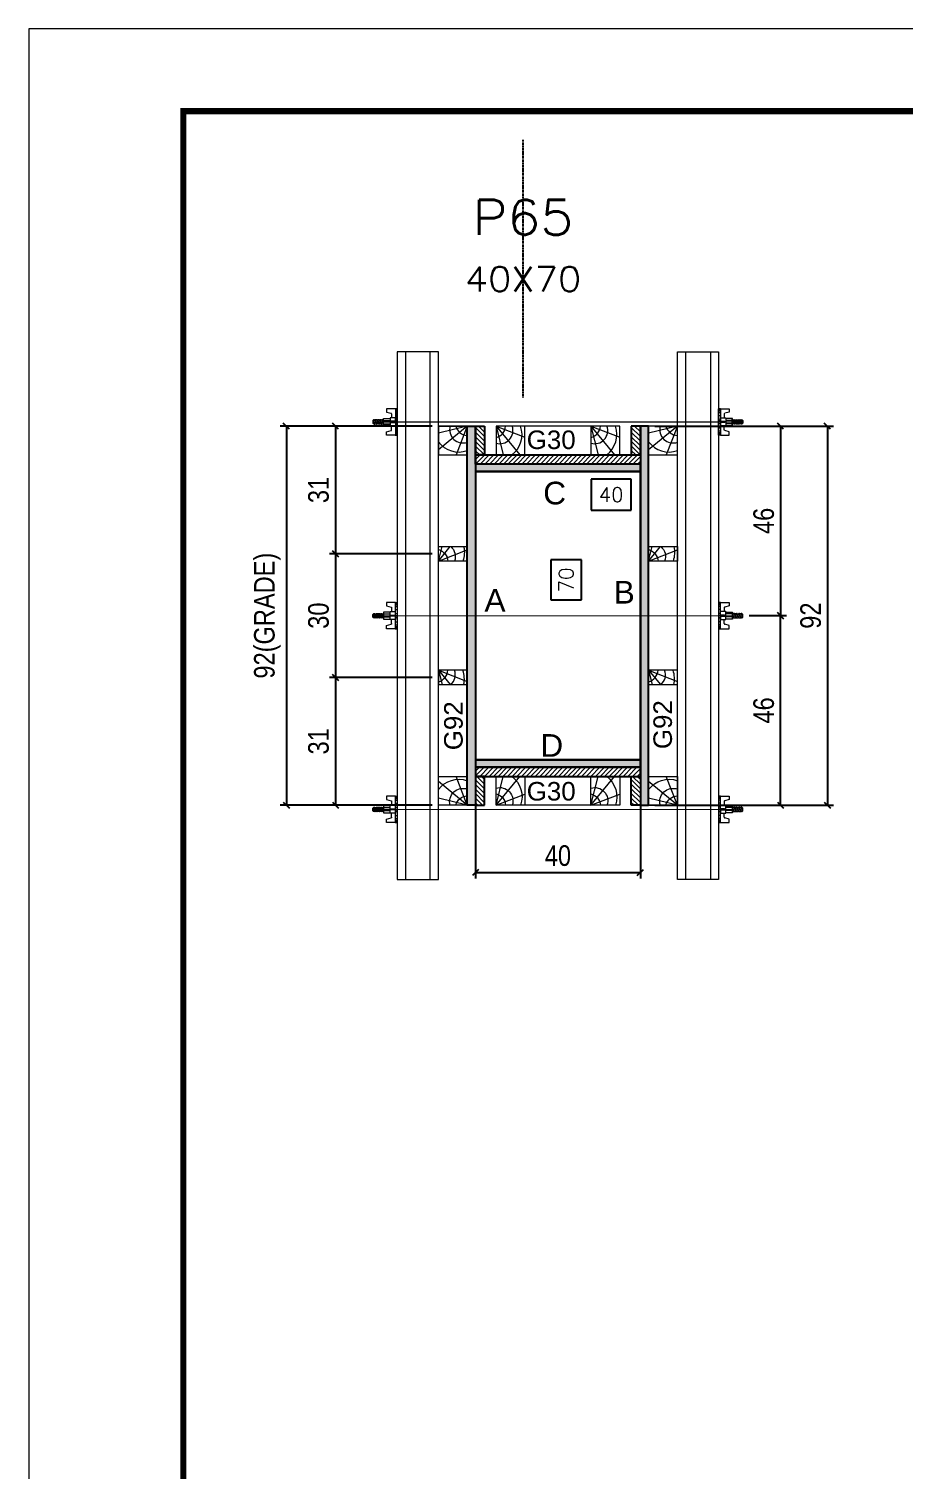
# Model space of a CAD drawing. Extents: x 2949 to 9230, y 1140 to 12527.
# Drawn here: x 4548 to 4972, y 4936 to 5635 of the extents above; entities that cross this region are included whole.
import ezdxf
from ezdxf.enums import TextEntityAlignment as Align

# ---------------------------------------------------------------- set-up
doc = ezdxf.new("R2010")
doc.units = 0
doc.linetypes.add('DASHED', pattern=[0.75, 0.5, -0.25])
doc.linetypes.add('HIDDEN', pattern=[0.375, 0.25, -0.125])
for name, color, linetype in [('CHAPA', 1, 'Continuous'), ('COTA', 241, 'Continuous'), ('MEIO_PONT', 93, 'Continuous'), ('Painéis', 200, 'Continuous'), ('SARRAFO', 251, 'Continuous'), ('Texto de Titulo', 7, 'Continuous'), ('Texto Qtd Sarr', 242, 'Continuous'), ('TEXTO_GERAL', 7, 'Continuous')]:
    doc.layers.add(name, color=color, linetype=linetype)
for name, color, linetype, lineweight in [('Folhas', 255, 'Continuous', 9), ('Hachura', 251, 'Continuous', 9), ('Madeira', 126, 'Continuous', 18), ('Perfil Metálico', 224, 'Continuous', 18), ('SARRAFO DE PRESSAO', 251, 'DASHED', 9), ('Texto Seção', 7, 'Continuous', 15)]:
    doc.layers.add(name, color=color, linetype=linetype, lineweight=lineweight)
doc.styles.add('ARIAL', font='arial.ttf')
doc.styles.add('COTA TECNICA 2X', font='techl___.ttf', dxfattribs={"height": 10})
doc.styles.add('ROMANS', font='romans.shx')
doc.styles.add('SANSSERIF', font='sas_____.pfb')
doc.dimstyles.new('SECAO PILAR', dxfattribs={"dimtxt": 10, "dimasz": 3, "dimexe": 3, "dimexo": 3, "dimgap": 3, "dimtad": 1, "dimdec": 1, "dimlfac": 0.5, "dimzin": 12, "dimdsep": 46, "dimtxsty": 'COTA TECNICA 2X', "dimblk1": 'OBLIQUE', "dimblk2": 'OBLIQUE', "dimsah": 1, "dimcen": 0.9, "dimclrd": 256, "dimclre": 256, "dimclrt": 256, "dimadec": 1, "dimazin": 3, "dimtfac": 1, "dimtdec": 1, "dimtmove": 0, "dimatfit": 3, "dimfxl": 1, "dimtolj": 1, "dimtzin": 12, "dimarcsym": 0})
doc.dimstyles.new('SECÇÃO 2', dxfattribs={"dimtxt": 7, "dimasz": 6, "dimexe": 0.18, "dimexo": 2, "dimgap": -4, "dimtad": 3, "dimdec": 1, "dimlfac": 0.5, "dimzin": 12, "dimdsep": 46, "dimtxsty": 'ROMANS', "dimblk": 'ARCHTICK', "dimcen": 0.09, "dimse1": 1, "dimse2": 1, "dimsd1": 1, "dimsd2": 1, "dimclrd": 180, "dimclre": 5, "dimclrt": 1, "dimadec": 0, "dimazin": 3, "dimtfac": 1, "dimtdec": 1, "dimtofl": 0, "dimtmove": 0, "dimatfit": 3, "dimldrblk": 'ARCHTICK', "dimfxl": 1, "dimtolj": 1, "dimtzin": 0, "dimarcsym": 0})

# ---------------------------------------------------------------- blocks, each defined once
blk = doc.blocks.new('9999999999')
at = {"layer": 'Folhas'}
blk.add_lwpolyline([(98138.98, 34190.21), (99623.98, 34190.21), (99623.98, 35240.21), (98138.98, 35240.21)], close=True, dxfattribs=at)
at = {"layer": 'Folhas', "color": 30, "const_width": 3}
blk.add_lwpolyline([(98213.98, 34230.21), (99583.98, 34230.21), (99583.98, 35200.21), (98213.98, 35200.21)], close=True, dxfattribs=at)
blk = doc.blocks.new('titulo1')
at = {"layer": 'Defpoints', "color": 252, "linetype": 'HIDDEN', "ltscale": 2}
blk.add_line((0, 0), (0, 125), dxfattribs=at)
at = {"layer": 'Defpoints', "style": 'ROMANS', "oblique": 15}
blk.add_attdef('FOLHA', text='', height=10, dxfattribs=at).set_placement((0, 15.58), align=Align.MIDDLE_CENTER)
at = {"layer": 'Texto Qtd Sarr', "color": 3, "style": 'ROMANS', "oblique": 15}
for tag, height, p in [('TITULO', 17, (0, 71.45)), ('SEÇÃO', 12, (0, 41.55))]:
    blk.add_attdef(tag, text='', height=height, dxfattribs=at).set_placement(p, align=Align.MIDDLE_CENTER)
blk = doc.blocks.new('*D1925')
at = {"layer": 'COTA', "color": 180, "lineweight": -2, "transparency": 16777216}
for p, q in [((4815.84, 5377.5), (4800.84, 5377.5)), ((4800.84, 5377.5), (4800.84, 5358.16)), ((4815.84, 5358.16), (4815.84, 5377.5)), ((4800.84, 5358.16), (4815.84, 5358.16))]:
    blk.add_line(p, q, dxfattribs=at)
at = {"layer": 'Defpoints', "color": 0, "transparency": 16777216}
for p in [(4764.33, 5420.46), (4764.33, 5280.46), (4819.84, 5280.46)]:
    blk.add_point(p, dxfattribs=at)
at = {"layer": 'COTA', "color": 1, "transparency": 16777216, "insert": (4808.34, 5367.83), "char_height": 7, "attachment_point": 5, "rotation": 90, "style": 'ROMANS'}
blk.add_mtext('\\A1;70', dxfattribs=at)
blk = doc.blocks.new('_ArchTick')
at = {"color": 0, "linetype": 'ByBlock', "const_width": 0.15}
blk.add_lwpolyline([(-0.5, -0.5), (0.5, 0.5)], dxfattribs=at)
blk = doc.blocks.new('_Oblique')
at = {"color": 0, "linetype": 'ByBlock', "lineweight": -2}
blk.add_line((-0.5, -0.5), (0.5, 0.5), dxfattribs=at)
blk = doc.blocks.new('*D1926')
at = {"layer": 'COTA', "lineweight": -2, "transparency": 16777216}
for p, q in [((4851.33, 5442.46), (4938.1, 5442.46)), ((4935.1, 5442.46), (4935.1, 5258.46)), ((4851.33, 5258.46), (4938.1, 5258.46))]:
    blk.add_line(p, q, dxfattribs=at)
at = {"layer": 'Defpoints', "color": 0, "transparency": 16777216}
for p in [(4848.33, 5442.46), (4848.33, 5258.46), (4935.1, 5258.46)]:
    blk.add_point(p, dxfattribs=at)
at = {"layer": 'COTA', "lineweight": -2, "transparency": 16777216, "xscale": 3, "yscale": 3, "zscale": 3}
for p, rotation in [((4935.1, 5442.46), 90), ((4935.1, 5258.46), 270)]:
    blk.add_blockref('_Oblique', p, dxfattribs=dict(at, rotation=rotation))
at = {"layer": 'COTA', "transparency": 16777216, "insert": (4927.02, 5350.46), "char_height": 10, "attachment_point": 5, "rotation": 90, "style": 'COTA TECNICA 2X'}
blk.add_mtext('\\A1;92', dxfattribs=at)
blk = doc.blocks.new('*D1927')
at = {"layer": 'COTA', "lineweight": -2, "transparency": 16777216}
for p, q in [((4885.33, 5442.46), (4915.33, 5442.46)), ((4912.33, 5442.46), (4912.33, 5350.46)), ((4897.13, 5350.46), (4915.33, 5350.46))]:
    blk.add_line(p, q, dxfattribs=at)
at = {"layer": 'Defpoints', "color": 0, "transparency": 16777216}
for p in [(4882.33, 5442.46), (4894.13, 5350.46), (4912.33, 5350.46)]:
    blk.add_point(p, dxfattribs=at)
at = {"layer": 'COTA', "lineweight": -2, "transparency": 16777216, "xscale": 3, "yscale": 3, "zscale": 3}
for p, rotation in [((4912.33, 5442.46), 90), ((4912.33, 5350.46), 270)]:
    blk.add_blockref('_Oblique', p, dxfattribs=dict(at, rotation=rotation))
at = {"layer": 'COTA', "transparency": 16777216, "insert": (4904.23, 5396.46), "char_height": 10, "attachment_point": 5, "rotation": 90, "style": 'COTA TECNICA 2X'}
blk.add_mtext('\\A1;46', dxfattribs=at)
blk = doc.blocks.new('*D1928')
at = {"layer": 'COTA', "lineweight": -2, "transparency": 16777216}
for p, q in [((4897.13, 5350.46), (4915.33, 5350.46)), ((4912.33, 5258.46), (4912.33, 5350.46)), ((4885.33, 5258.46), (4915.33, 5258.46))]:
    blk.add_line(p, q, dxfattribs=at)
at = {"layer": 'Defpoints', "color": 0, "transparency": 16777216}
for p in [(4894.13, 5350.46), (4912.33, 5350.46), (4882.33, 5258.46)]:
    blk.add_point(p, dxfattribs=at)
at = {"layer": 'COTA', "lineweight": -2, "transparency": 16777216, "xscale": 3, "yscale": 3, "zscale": 3}
for p, rotation in [((4912.33, 5350.46), 90), ((4912.33, 5258.46), 270)]:
    blk.add_blockref('_Oblique', p, dxfattribs=dict(at, rotation=rotation))
at = {"layer": 'COTA', "transparency": 16777216, "insert": (4904.23, 5304.46), "char_height": 10, "attachment_point": 5, "rotation": 90, "style": 'COTA TECNICA 2X'}
blk.add_mtext('\\A1;46', dxfattribs=at)
blk = doc.blocks.new('*D1929')
at = {"layer": 'COTA', "color": 180, "lineweight": -2, "transparency": 16777216}
for p, q in [((4839.83, 5416.67), (4820.5, 5416.67)), ((4820.5, 5416.67), (4820.5, 5401.67)), ((4839.83, 5401.67), (4839.83, 5416.67)), ((4820.5, 5401.67), (4839.83, 5401.67))]:
    blk.add_line(p, q, dxfattribs=at)
at = {"layer": 'Defpoints', "color": 0, "transparency": 16777216}
for p in [(4764.33, 5420.46), (4844.33, 5420.46), (4844.33, 5397.67)]:
    blk.add_point(p, dxfattribs=at)
at = {"layer": 'COTA', "color": 1, "transparency": 16777216, "insert": (4830.16, 5409.17), "char_height": 7, "attachment_point": 5, "style": 'ROMANS'}
blk.add_mtext('\\A1;40', dxfattribs=at)
blk = doc.blocks.new('PONTALETE')
at = {"layer": 'Madeira'}
for q in [(2.71, 7), (7, 5.76), (7, 1.74)]:
    blk.add_line((0, 0), q, dxfattribs=at)
blk.add_lwpolyline([(0, 0), (7, 0), (7, 7), (0, 7)], close=True, dxfattribs=at)
for centre, radius, start, end in [((2.04, 0.06), 6.23, 37.2818, 109.0913), ((1.09, 0.9), 3.19, 343.603, 109.9847), ((-0.21, -0.78), 3.09, 14.6322, 86.0383)]:
    blk.add_arc(centre, radius, start, end, dxfattribs=at)
blk = doc.blocks.new('*D1930')
at = {"layer": 'COTA', "lineweight": -2, "transparency": 16777216}
for p, q in [((4743.33, 5442.46), (4669.55, 5442.46)), ((4672.55, 5442.46), (4672.55, 5258.46)), ((4743.33, 5258.46), (4669.55, 5258.46))]:
    blk.add_line(p, q, dxfattribs=at)
at = {"layer": 'Defpoints', "color": 0, "transparency": 16777216}
for p in [(4746.33, 5442.46), (4672.55, 5258.46), (4746.33, 5258.46)]:
    blk.add_point(p, dxfattribs=at)
at = {"layer": 'COTA', "lineweight": -2, "transparency": 16777216, "xscale": 3, "yscale": 3, "zscale": 3}
for p, rotation in [((4672.55, 5442.46), 90), ((4672.55, 5258.46), 270)]:
    blk.add_blockref('_Oblique', p, dxfattribs=dict(at, rotation=rotation))
at = {"layer": 'COTA', "transparency": 16777216, "insert": (4663.33, 5350.46), "char_height": 10, "attachment_point": 5, "rotation": 90, "style": 'COTA TECNICA 2X'}
blk.add_mtext('\\A1;92(GRADE)', dxfattribs=at)
blk = doc.blocks.new('MEIO PONTALETE')
at = {"layer": 'Madeira'}
for q in [(2.71, 7), (3.5, 2.88), (3.5, 0.87)]:
    blk.add_line((0, 0), q, dxfattribs=at)
blk.add_lwpolyline([(0, 0), (3.5, 0), (3.5, 7), (0, 7)], close=True, dxfattribs=at)
for centre, radius, start, end in [((2.04, 0.06), 6.23, 76.4499, 109.0913), ((1.09, 0.9), 3.19, 40.9063, 109.9847), ((-0.21, -0.78), 3.09, 14.6322, 86.0383)]:
    blk.add_arc(centre, radius, start, end, dxfattribs=at)
blk = doc.blocks.new('*D1931')
at = {"layer": 'COTA', "lineweight": -2, "transparency": 16777216}
for p, q in [((4743.33, 5320.46), (4693.39, 5320.46)), ((4696.39, 5320.46), (4696.39, 5258.46)), ((4743.33, 5258.46), (4693.39, 5258.46))]:
    blk.add_line(p, q, dxfattribs=at)
at = {"layer": 'Defpoints', "color": 0, "transparency": 16777216}
for p in [(4746.33, 5320.46), (4696.39, 5258.46), (4746.33, 5258.46)]:
    blk.add_point(p, dxfattribs=at)
at = {"layer": 'COTA', "lineweight": -2, "transparency": 16777216, "xscale": 3, "yscale": 3, "zscale": 3}
for p, rotation in [((4696.39, 5320.46), 90), ((4696.39, 5258.46), 270)]:
    blk.add_blockref('_Oblique', p, dxfattribs=dict(at, rotation=rotation))
at = {"layer": 'COTA', "transparency": 16777216, "insert": (4688.17, 5289.46), "char_height": 10, "attachment_point": 5, "rotation": 90, "style": 'COTA TECNICA 2X'}
blk.add_mtext('\\A1;31', dxfattribs=at)
blk = doc.blocks.new('C')
at = {"layer": 'Hachura', "color": 0}
for p, q in [((0, 3.22), (0, -3.22)), ((0.45, 3.22), (0, 3.22)), ((0.46, 3.16), (0, 3.16)), ((0.46, 3.05), (0, 3.05)), ((0.46, 2.88), (0, 2.88)), ((0, 2.75), (0, -1.16)), ((0.46, 2.65), (0, 2.65)), ((0.46, 2.23), (0, 2.23)), ((0.46, 1.51), (0, 1.51)), ((0.39, 0.49), (0.17, 0.49)), ((0.45, -3.23), (0.45, 3.22)), ((0.45, 3.22), (2.58, 3.22)), ((1.74, 0.97), (0.45, 0.97)), ((1.45, 0.1), (0.45, 0.1)), ((1.35, 1.94), (1.35, 0.96)), ((2.58, 2.39), (1.47, 2.09)), ((1.74, -0.97), (1.74, 0.97)), ((1.74, 0.97), (1.74, 0.84)), ((1.74, 0.97), (1.74, 0.84)), ((1.74, 0.84), (3.35, 0.84)), ((3.35, 0.45), (1.74, 0.45)), ((2.58, 3.22), (2.58, 2.39)), ((3.32, 0.84), (3.32, -0.84)), ((3.35, 0.84), (3.35, -0.84)), ((3.68, 0.45), (3.35, 0.45)), ((3.84, -0.52), (3.35, 0.45)), ((3.35, 0.06), (3.67, -0.57)), ((3.68, 0.45), (4.16, -0.52)), ((3.72, 0.5), (4.25, -0.57)), ((4.37, -0.55), (3.83, 0.53)), ((4.15, 0.45), (3.93, 0.45)), ((4.42, -0.52), (3.93, 0.45)), ((4.15, 0.45), (4.26, 0.45)), ((4.26, 0.45), (4.74, -0.52)), ((4.3, 0.5), (4.83, -0.57)), ((4.95, -0.55), (4.41, 0.53)), ((4.51, 0.45), (4.84, 0.45)), ((5, -0.52), (4.51, 0.45)), ((4.84, 0.45), (5.32, -0.52)), ((4.88, 0.5), (5.41, -0.57)), ((5.53, -0.55), (4.99, 0.53)), ((5.58, -0.52), (5.09, 0.45)), ((5.42, 0.45), (5.09, 0.45)), ((5.58, -0.52), (5.09, 0.45)), ((5.42, 0.45), (5.74, -0.19)), ((5.46, 0.5), (5.74, -0.07)), ((5.74, 0.19), (5.57, 0.53)), ((5.74, 0.32), (5.68, 0.45)), ((5.68, 0.45), (5.74, 0.45)), ((5.74, 0.45), (5.9, 0.29)), ((5.74, 0.45), (5.74, -0.52)), ((5.9, -0.36), (5.9, 0.29)), ((0.45, 0), (0, 0)), ((0.46, -1.52), (0, -1.52)), ((0.46, -2.23), (0, -2.23)), ((0.46, -2.65), (0, -2.65)), ((0.46, -2.88), (0, -2.88)), ((0.46, -3.05), (0, -3.05)), ((0.46, -3.16), (0, -3.16)), ((0, -3.22), (2.57, -3.22)), ((0.08, -0.48), (0.29, -0.48)), ((0.29, -0.48), (0.4, -0.48)), ((0.45, 0), (0.45, -0.97)), ((0.45, -0.16), (1.45, -0.16)), ((0.45, -0.65), (0.45, -0.32)), ((0.45, -3.23), (0.45, -0.65)), ((0.45, -0.97), (1.74, -0.97)), ((1.35, -1.94), (1.35, -0.97)), ((2.58, -2.39), (1.47, -2.1)), ((3.35, -0.32), (1.74, -0.32)), ((3.35, -0.84), (1.74, -0.84)), ((2.58, -3.23), (2.58, -2.39)), ((3.35, -0.07), (3.58, -0.52)), ((3.35, -0.52), (3.58, -0.52)), ((3.84, -0.52), (4.16, -0.52)), ((4.42, -0.52), (4.74, -0.52)), ((4.63, -0.52), (4.74, -0.52)), ((5, -0.52), (5.32, -0.52)), ((5.58, -0.52), (5.74, -0.52)), ((5.74, -0.52), (5.9, -0.36)), ((5.74, -0.52), (5.74, -0.52))]:
    blk.add_line(p, q, dxfattribs=at)
for centre, radius, start, end in [((1.52, 1.94), 0.161, 104.7436, 180), ((1.44, -0.03), 0.129, 272.695, 87.305), ((3.81, 0.39), 0.143, 25.5688, 154.4312), ((4.39, 0.39), 0.143, 25.5688, 154.4312), ((4.97, 0.39), 0.143, 25.5688, 154.4312), ((5.55, 0.39), 0.143, 25.5688, 154.4312), ((0.17, -0.37), 0.174, 221.744, 317.8592), ((1.52, -1.94), 0.161, 180, 255.2564), ((3.71, -0.4), 0.174, 222.1408, 318.256), ((4.29, -0.4), 0.174, 222.1408, 318.256), ((4.87, -0.4), 0.174, 222.1408, 318.256), ((5.45, -0.4), 0.174, 222.1408, 318.256), ((5.61, -0.4), 0.174, 317.8592, 318.256)]:
    blk.add_arc(centre, radius, start, end, dxfattribs=at)
blk = doc.blocks.new('*D1932')
at = {"layer": 'COTA', "lineweight": -2, "transparency": 16777216}
for p, q in [((4743.33, 5442.46), (4693.39, 5442.46)), ((4696.39, 5442.46), (4696.39, 5380.46)), ((4743.33, 5380.46), (4693.39, 5380.46))]:
    blk.add_line(p, q, dxfattribs=at)
at = {"layer": 'Defpoints', "color": 0, "transparency": 16777216}
for p in [(4746.33, 5442.46), (4696.39, 5380.46), (4746.33, 5380.46)]:
    blk.add_point(p, dxfattribs=at)
at = {"layer": 'COTA', "lineweight": -2, "transparency": 16777216, "xscale": 3, "yscale": 3, "zscale": 3}
for p, rotation in [((4696.39, 5442.46), 90), ((4696.39, 5380.46), 270)]:
    blk.add_blockref('_Oblique', p, dxfattribs=dict(at, rotation=rotation))
at = {"layer": 'COTA', "transparency": 16777216, "insert": (4688.17, 5411.46), "char_height": 10, "attachment_point": 5, "rotation": 90, "style": 'COTA TECNICA 2X'}
blk.add_mtext('\\A1;31', dxfattribs=at)
blk = doc.blocks.new('*D1933')
at = {"layer": 'COTA', "lineweight": -2, "transparency": 16777216}
for p, q in [((4743.33, 5380.46), (4693.39, 5380.46)), ((4696.39, 5380.46), (4696.39, 5320.46)), ((4743.33, 5320.46), (4693.39, 5320.46))]:
    blk.add_line(p, q, dxfattribs=at)
at = {"layer": 'Defpoints', "color": 0, "transparency": 16777216}
for p in [(4746.33, 5380.46), (4696.39, 5320.46), (4746.33, 5320.46)]:
    blk.add_point(p, dxfattribs=at)
at = {"layer": 'COTA', "lineweight": -2, "transparency": 16777216, "xscale": 3, "yscale": 3, "zscale": 3}
for p, rotation in [((4696.39, 5380.46), 90), ((4696.39, 5320.46), 270)]:
    blk.add_blockref('_Oblique', p, dxfattribs=dict(at, rotation=rotation))
at = {"layer": 'COTA', "transparency": 16777216, "insert": (4688.17, 5350.46), "char_height": 10, "attachment_point": 5, "rotation": 90, "style": 'COTA TECNICA 2X'}
blk.add_mtext('\\A1;30', dxfattribs=at)
blk = doc.blocks.new('*D2289')
at = {"layer": 'COTA', "lineweight": -2, "transparency": 16777216}
for p, q in [((4764.33, 5273.86), (4764.33, 5222.82)), ((4844.33, 5273.86), (4844.33, 5222.82)), ((4764.33, 5225.82), (4844.33, 5225.82))]:
    blk.add_line(p, q, dxfattribs=at)
at = {"layer": 'Defpoints', "color": 0, "transparency": 16777216}
for p in [(4764.33, 5276.86), (4844.33, 5276.86), (4844.33, 5225.82)]:
    blk.add_point(p, dxfattribs=at)
at = {"layer": 'COTA', "lineweight": -2, "transparency": 16777216, "xscale": 3, "yscale": 3, "zscale": 3, "rotation": 180}
blk.add_blockref('_Oblique', (4764.33, 5225.82), dxfattribs=at)
at = {"layer": 'COTA', "lineweight": -2, "transparency": 16777216, "xscale": 3, "yscale": 3, "zscale": 3}
blk.add_blockref('_Oblique', (4844.33, 5225.82), dxfattribs=at)
at = {"layer": 'COTA', "transparency": 16777216, "insert": (4804.33, 5233.93), "char_height": 10, "attachment_point": 5, "style": 'COTA TECNICA 2X'}
blk.add_mtext('\\A1;40', dxfattribs=at)

msp = doc.modelspace()

# ---------------------------------------------------------------- hatches: boundary and pattern name
at = {"layer": 'Hachura'}
h = msp.add_hatch(color=256, dxfattribs=at)
h.dxf.hatch_style = 1
h.paths.add_polyline_path([(4764.33, 5258.46), (4760.33, 5258.46), (4760.33, 5442.46), (4764.33, 5442.46)])
h = msp.add_hatch(color=256, dxfattribs=at)
h.dxf.hatch_style = 1
h.paths.add_polyline_path([(4764.33, 5258.46), (4760.33, 5258.46), (4760.33, 5442.46), (4764.33, 5442.46)])
h = msp.add_hatch(dxfattribs=at)
h.set_pattern_fill('ANSI31', color=256, scale=0.5, angle=90, style=0)
h.set_pattern_definition([(135, (-18127.0793, 14566.414), (-1.12253202, -1.12253202), [])])
h.paths.add_polyline_path([(4764.33, 5428.46), (4768.73, 5428.46), (4768.73, 5442.46), (4764.33, 5442.46)])
h = msp.add_hatch(dxfattribs=at)
h.set_pattern_fill('ANSI31', color=256, scale=0.5, angle=90, style=0)
h.set_pattern_definition([(135, (-18085.0793, 14566.414), (-1.12253202, -1.12253202), [])])
h.paths.add_polyline_path([(4844.33, 5428.46), (4839.93, 5428.46), (4839.93, 5442.46), (4844.33, 5442.46)])
h = msp.add_hatch(color=256, dxfattribs=at)
h.dxf.hatch_style = 1
h.paths.add_polyline_path([(4844.33, 5258.46), (4848.33, 5258.46), (4848.33, 5442.46), (4844.33, 5442.46)])
h = msp.add_hatch(color=256, dxfattribs=at)
h.dxf.hatch_style = 1
h.paths.add_polyline_path([(4844.33, 5258.46), (4848.33, 5258.46), (4848.33, 5442.46), (4844.33, 5442.46)])
h = msp.add_hatch(dxfattribs=at)
h.set_pattern_fill('ANSI31', color=256, scale=0.5, style=0)
h.set_pattern_definition([(45, (13938.2807, 28353.4703), (-1.12253202, 1.12253202), [])])
h.paths.add_polyline_path([(4844.33, 5424.06), (4844.33, 5428.46), (4764.33, 5428.46), (4764.33, 5424.06)])
h = msp.add_hatch(color=256, dxfattribs=at)
h.dxf.hatch_style = 1
h.paths.add_polyline_path([(4764.33, 5424.06), (4764.33, 5420.46), (4844.33, 5420.46), (4844.33, 5424.06)])
h = msp.add_hatch(color=256, dxfattribs=at)
h.dxf.hatch_style = 1
h.paths.add_polyline_path([(4764.33, 5424.06), (4764.33, 5420.46), (4844.33, 5420.46), (4844.33, 5424.06)])
h = msp.add_hatch(color=256, dxfattribs=at)
h.dxf.hatch_style = 1
h.paths.add_polyline_path([(4764.33, 5280.46), (4764.33, 5276.86), (4844.33, 5276.86), (4844.33, 5280.46)])
h = msp.add_hatch(color=256, dxfattribs=at)
h.dxf.hatch_style = 1
h.paths.add_polyline_path([(4764.33, 5280.46), (4764.33, 5276.86), (4844.33, 5276.86), (4844.33, 5280.46)])
h = msp.add_hatch(dxfattribs=at)
h.set_pattern_fill('ANSI31', color=256, scale=0.5, style=0)
h.set_pattern_definition([(45, (13938.2807, 28379.4703), (-1.12253202, 1.12253202), [])])
h.paths.add_polyline_path([(4844.33, 5276.86), (4844.33, 5272.46), (4764.33, 5272.46), (4764.33, 5276.86)])
h = msp.add_hatch(dxfattribs=at)
h.set_pattern_fill('ANSI31', color=256, scale=0.5, angle=90, style=0)
h.set_pattern_definition([(135, (-18127.0793, 14761.414), (-1.12253202, -1.12253202), [])])
h.paths.add_polyline_path([(4764.33, 5272.46), (4768.73, 5272.46), (4768.73, 5258.46), (4764.33, 5258.46)])
h = msp.add_hatch(dxfattribs=at)
h.set_pattern_fill('ANSI31', color=256, scale=0.5, angle=90, style=0)
h.set_pattern_definition([(135, (-18085.0793, 14761.414), (-1.12253202, -1.12253202), [])])
h.paths.add_polyline_path([(4844.33, 5272.46), (4839.93, 5272.46), (4839.93, 5258.46), (4844.33, 5258.46)])

# ---------------------------------------------------------------- linework, layer by layer
at = {"layer": 'CHAPA'}
for points in [[(4764.33, 5258.46), (4760.33, 5258.46), (4760.33, 5442.46), (4764.33, 5442.46)], [(4764.33, 5258.46), (4760.33, 5258.46), (4760.33, 5442.46), (4764.33, 5442.46)], [(4844.33, 5258.46), (4848.33, 5258.46), (4848.33, 5442.46), (4844.33, 5442.46)], [(4844.33, 5258.46), (4848.33, 5258.46), (4848.33, 5442.46), (4844.33, 5442.46)], [(4764.33, 5424.06), (4764.33, 5420.46), (4844.33, 5420.46), (4844.33, 5424.06)], [(4764.33, 5424.06), (4764.33, 5420.46), (4844.33, 5420.46), (4844.33, 5424.06)], [(4764.33, 5280.46), (4764.33, 5276.86), (4844.33, 5276.86), (4844.33, 5280.46)], [(4764.33, 5280.46), (4764.33, 5276.86), (4844.33, 5276.86), (4844.33, 5280.46)]]:
    msp.add_lwpolyline(points, close=True, dxfattribs=at)
at = {"layer": 'Hachura'}
for p, q in [((4715.53, 5444.46), (4889.33, 5444.47)), ((4715.53, 5350.46), (4889.33, 5350.45)), ((4715.53, 5256.46), (4889.33, 5256.45))]:
    msp.add_line(p, q, dxfattribs=at)
at = {"layer": 'Madeira'}
for points in [[(4760.33, 5258.46), (4746.33, 5258.46), (4746.33, 5442.46), (4760.33, 5442.46)], [(4774.33, 5442.46), (4774.33, 5428.46), (4834.33, 5428.46), (4834.33, 5442.46)], [(4848.33, 5258.46), (4862.33, 5258.46), (4862.33, 5442.46), (4848.33, 5442.46)], [(4774.33, 5258.46), (4774.33, 5272.46), (4834.33, 5272.46), (4834.33, 5258.46)]]:
    msp.add_lwpolyline(points, close=True, dxfattribs=at)
at = {"layer": 'Painéis'}
msp.add_lwpolyline([(4844.33, 5420.46), (4764.33, 5420.46), (4764.33, 5280.46), (4844.33, 5280.46)], close=True, dxfattribs=at)
at = {"layer": 'Perfil Metálico'}
for points in [[(4726.33, 5222.46), (4746.33, 5222.46), (4746.33, 5478.46), (4726.33, 5478.46)], [(4742.33, 5478.46), (4730.33, 5478.46), (4730.33, 5222.46), (4742.33, 5222.46)], [(4882.33, 5222.46), (4862.33, 5222.46), (4862.33, 5478.46), (4882.33, 5478.46)], [(4866.33, 5478.46), (4878.33, 5478.46), (4878.33, 5222.46), (4866.33, 5222.46)]]:
    msp.add_lwpolyline(points, close=True, dxfattribs=at)
at = {"layer": 'SARRAFO'}
for points in [[(4768.73, 5442.46), (4768.73, 5428.46), (4764.33, 5428.46), (4764.33, 5442.46)], [(4839.93, 5442.46), (4839.93, 5428.46), (4844.33, 5428.46), (4844.33, 5442.46)], [(4764.33, 5428.46), (4844.33, 5428.46), (4844.33, 5424.06), (4764.33, 5424.06)], [(4764.33, 5272.46), (4844.33, 5272.46), (4844.33, 5276.86), (4764.33, 5276.86)], [(4768.73, 5258.46), (4768.73, 5272.46), (4764.33, 5272.46), (4764.33, 5258.46)], [(4839.93, 5258.46), (4839.93, 5272.46), (4844.33, 5272.46), (4844.33, 5258.46)]]:
    msp.add_lwpolyline(points, close=True, dxfattribs=at)

# ---------------------------------------------------------------- block references
at = {"layer": 'Hachura', "linetype": 'Continuous', "yscale": 2, "zscale": 2, "rotation": 180}
for p, xscale in [((4726.33, 5444.46), 2), ((4882.33, 5444.46), -2)]:
    msp.add_blockref('C', p, dxfattribs=dict(at, xscale=xscale))
at = {"layer": 'Hachura', "linetype": 'Continuous', "yscale": 2, "zscale": 2}
for p, xscale in [((4726.33, 5350.46), -2), ((4882.33, 5350.46), 2), ((4726.33, 5256.46), -2), ((4882.33, 5256.46), 2)]:
    msp.add_blockref('C', p, dxfattribs=dict(at, xscale=xscale))
at = {"layer": 'MEIO_PONT'}
for name, p, xscale, yscale, zscale, rotation in [('PONTALETE', (4760.33, 5442.46), 2, 2, 2, 180), ('PONTALETE', (4774.33, 5442.46), 2, 2, 2, 270), ('PONTALETE', (4820.33, 5442.46), 2, 2, 2, 270), ('PONTALETE', (4862.33, 5442.46), 2, 2, 2, 180), ('MEIO PONTALETE', (4746.33, 5376.96), -1.999999997962732, 1.999999997962732, 1.999999997962732, 270), ('MEIO PONTALETE', (4848.33, 5376.96), -1.999999997962732, 1.999999997962732, 1.999999997962732, 270), ('MEIO PONTALETE', (4746.33, 5323.96), 1.999999997962732, 1.999999997962732, 1.999999997962732, 270), ('MEIO PONTALETE', (4848.33, 5323.96), 1.999999997962732, 1.999999997962732, 1.999999997962732, 270), ('PONTALETE', (4774.33, 5258.46), -2, 2, 2, 270), ('PONTALETE', (4820.33, 5258.46), -2, 2, 2, 270)]:
    msp.add_blockref(name, p, dxfattribs=dict(at, xscale=xscale, yscale=yscale, zscale=zscale, rotation=rotation))
at = {"layer": 'MEIO_PONT', "xscale": -2, "yscale": 2, "zscale": 2}
for p in [(4760.33, 5258.46), (4862.33, 5258.46)]:
    msp.add_blockref('PONTALETE', p, dxfattribs=at)
at = {"layer": 'SARRAFO DE PRESSAO', "color": 6, "linetype": 'ByBlock'}
msp.add_blockref('9999999999', (-93591.44, -29604.92), dxfattribs=at)
at = {"layer": 'Texto Seção'}
ref = msp.add_blockref('titulo1', (4787.39, 5456.34), dxfattribs=at)
ref.add_attrib('TITULO', 'P65', dxfattribs={"layer": 'Texto de Titulo', "color": 7, "height": 17, "style": 'ROMANS', "width": 1.1}).set_placement((4787.39, 5543.84), align=Align.MIDDLE_CENTER)
ref.add_attrib('SEÇÃO', '40X70', dxfattribs={"layer": 'Texto de Titulo', "color": 7, "height": 12, "style": 'ROMANS', "width": 1.1}).set_placement((4787.39, 5513.84), align=Align.MIDDLE_CENTER)

# ---------------------------------------------------------------- texts
at = {"layer": 'TEXTO_GERAL', "style": 'ARIAL'}
for s, p in [('C', (4802.74, 5409.96)), ('B', (4836.5, 5361.82)), ('A', (4773.79, 5357.91)), ('D', (4801.33, 5287.46))]:
    msp.add_text(s, height=11, dxfattribs=at).set_placement(p, align=Align.MIDDLE_CENTER)
at = {"layer": 'TEXTO_GERAL', "color": 0, "linetype": 'Continuous', "style": 'SANSSERIF'}
for p in [(4753.6, 5285.13), (4855.16, 5285.67)]:
    msp.add_text('G92', height=9, rotation=90, dxfattribs=at).set_placement(p, align=Align.MIDDLE_LEFT)
at = {"layer": 'TEXTO_GERAL', "color": 0, "linetype": 'Continuous', "char_height": 9, "width": 285.3299, "style": 'SANSSERIF'}
for insert, attachment_point in [((4789.18, 5440.32), 1), ((4789.18, 5260.6), 7)]:
    msp.add_mtext('G30', dxfattribs=dict(at, insert=insert, attachment_point=attachment_point))

# ---------------------------------------------------------------- dimensions: what is measured, and where the dimension line sits
at = {"layer": 'COTA'}
dim = msp.add_linear_dim(base=(4672.55, 5258.46), p1=(4746.33, 5442.46), p2=(4746.33, 5258.46), angle=270, text='<>(GRADE)', dimstyle='SECAO PILAR', dxfattribs=at)
dim.commit()
dim.dimension.update_dxf_attribs({"geometry": '*D1930', "text_midpoint": (4663.33, 5350.46)})
for base, p1, p2, angle, picture, middle in [((4696.39, 5380.46), (4746.33, 5442.46), (4746.33, 5380.46), 270, '*D1932', (4688.17, 5411.46)), ((4935.1, 5258.46), (4848.33, 5442.46), (4848.33, 5258.46), 270, '*D1926', (4927.02, 5350.46)), ((4912.33, 5350.46), (4882.33, 5442.46), (4894.13, 5350.46), 270, '*D1927', (4904.23, 5396.46)), ((4696.39, 5320.46), (4746.33, 5380.46), (4746.33, 5320.46), 270, '*D1933', (4688.17, 5350.46)), ((4912.33, 5350.46), (4882.33, 5258.46), (4894.13, 5350.46), 90, '*D1928', (4904.23, 5304.46)), ((4696.39, 5258.46), (4746.33, 5320.46), (4746.33, 5258.46), 270, '*D1931', (4688.17, 5289.46))]:
    dim = msp.add_linear_dim(base=base, p1=p1, p2=p2, angle=angle, dimstyle='SECAO PILAR', dxfattribs=at)
    dim.commit()
    dim.dimension.update_dxf_attribs({"geometry": picture, "text_midpoint": middle})
dim = msp.add_linear_dim(base=(4819.84, 5280.46), p1=(4764.33, 5420.46), p2=(4764.33, 5280.46), angle=270, dimstyle='SECÇÃO 2', dxfattribs=at)
dim.commit()
dim.dimension.update_dxf_attribs({"geometry": '*D1925', "text_midpoint": (4819.84, 5367.83), "dimtype": 160})
dim = msp.add_linear_dim(base=(4844.33, 5397.67), p1=(4764.33, 5420.46), p2=(4844.33, 5420.46), dimstyle='SECÇÃO 2', dxfattribs=at)
dim.commit()
dim.dimension.update_dxf_attribs({"geometry": '*D1929', "text_midpoint": (4830.16, 5397.67), "dimtype": 160})
dim = msp.add_linear_dim(base=(4844.33, 5225.82), p1=(4764.33, 5276.86), p2=(4844.33, 5276.86), dimstyle='SECAO PILAR', dxfattribs=at)
dim.commit()
dim.dimension.update_dxf_attribs({"geometry": '*D2289', "text_midpoint": (4804.33, 5233.93)})

doc.saveas('drawing.dxf')
